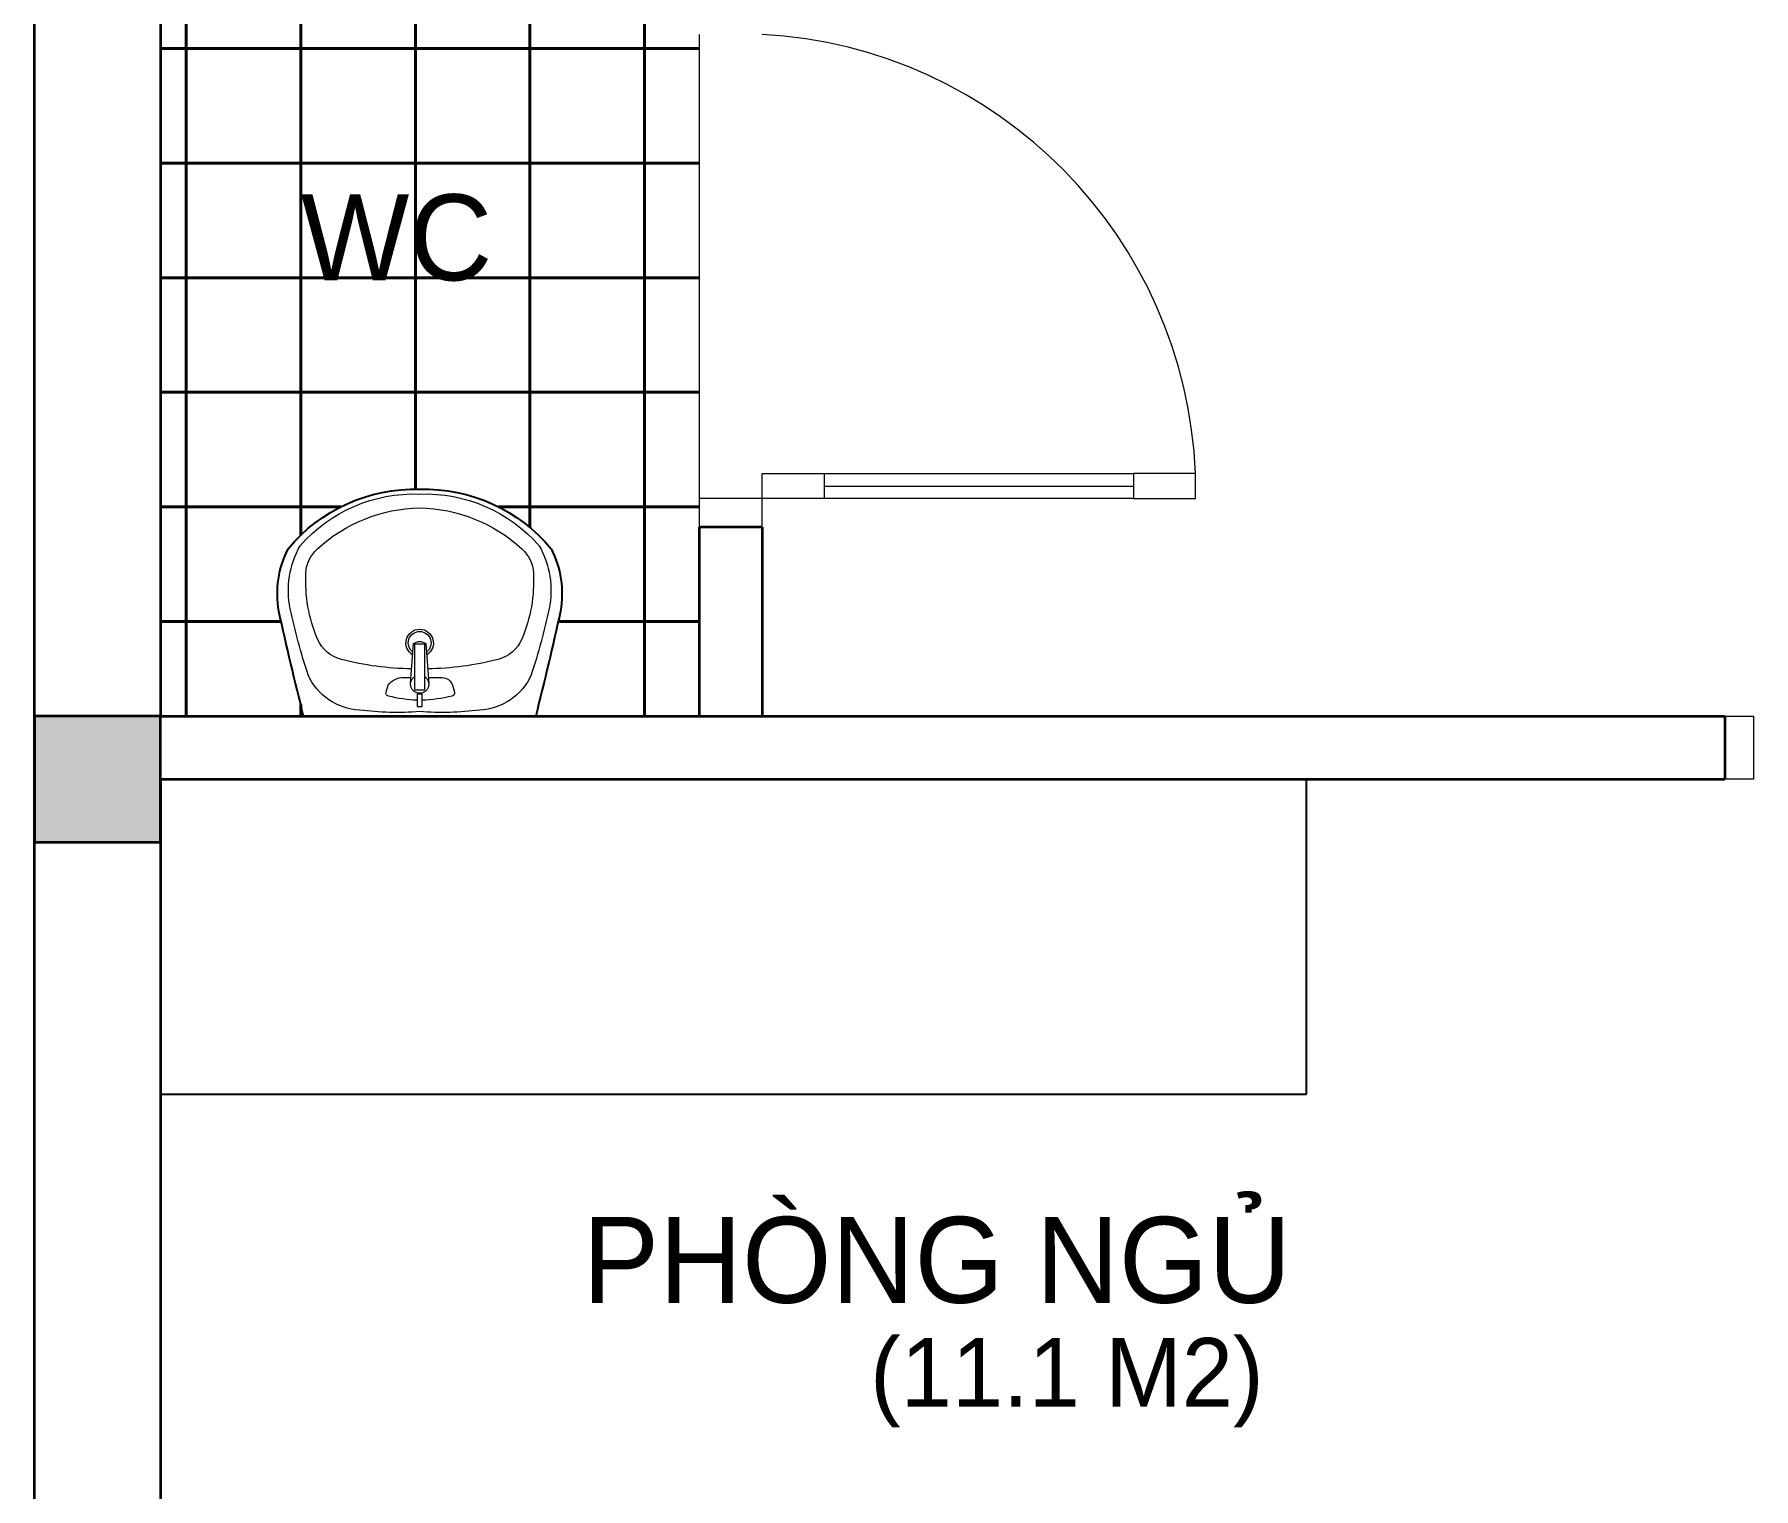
# Model space of a CAD drawing. Header units: millimetres. Extents: x -529782 to -142003, y -492574 to -273331.
# Drawn here: x -437588 to -434588, y -290376 to -287838 of the extents above; entities that cross this region are included whole.
import ezdxf

# ---------------------------------------------------------------- set-up
doc = ezdxf.new("R2010")
doc.units = ezdxf.units.MM
doc.header["$LTSCALE"] = 500
doc.header["$MEASUREMENT"] = 0
for name, color, linetype, lineweight in [('1.cat 30', 30, 'CONTINUOUS', 35), ('1.cot', 2, 'CONTINUOUS', 35), ('4.dim 08', 8, 'CONTINUOUS', 13), ('9.text \xad white', 7, 'CONTINUOUS', 15), ('CA.dim 08', 251, 'CONTINUOUS', 13), ('CA.noi that 15', 15, 'CONTINUOUS', 9), ('noithat', 15, 'CONTINUOUS', 9), ('RAT MANH', 250, 'CONTINUOUS', 40)]:
    doc.layers.add(name, color=color, linetype=linetype, lineweight=lineweight)
doc.layers.add('NTHT', color=5, linetype='CONTINUOUS')
doc.styles.add('CA.JSC1', font='')
doc.styles.get('CA.JSC1').set_extended_font_data('.VnAvantH')

# ---------------------------------------------------------------- blocks, each defined once
blk = doc.blocks.new('A$C1A9D127A')
at = {"layer": 'noithat', "color": 135, "linetype": 'Continuous'}
for p, q in [((49.99985728343017, 109.9998206971213), (-0.0001427165698260069, 109.9998206971213)), ((-0.0001427165698260069, 109.9998206971213), (-0.0001427165698260069, -0.000179302878677845)), ((49.99985728343017, -0.000179302878677845), (49.99985728343017, 109.9998206971213)), ((-0.0001427165698260069, -0.000179302878677845), (49.99985728343017, -0.000179302878677845))]:
    blk.add_line(p, q, dxfattribs=at)
blk = doc.blocks.new('A$C2BDB356E')
at = {"layer": 'noithat', "color": 135, "linetype": 'Continuous'}
for p, q in [((0.0007344302721321583, 599.9999563574092), (0.0007344302721321583, 699.9999563574092)), ((0.0007344302721321583, 699.9999563574092), (40.00073443027213, 699.9999563574092)), ((40.00073443027213, 699.9999563574092), (40.00073443027213, 599.9999563574092)), ((40.00073443027213, 599.9999563574092), (0.0007344302721321583, 599.9999563574092)), ((0.0007344302721321583, 99.99995635740925), (0.0007344302721321583, -4.364259075373411e-05)), ((40.00073443027213, 99.99995635740925), (0.0007344302721321583, 99.99995635740925)), ((40.00073443027213, -4.364259075373411e-05), (40.00073443027213, 99.99995635740925)), ((0.0007344302721321583, -4.364259075373411e-05), (40.00073443027213, -4.364259075373411e-05))]:
    blk.add_line(p, q, dxfattribs=at)
at = {"layer": 'noithat', "color": 8, "linetype": 'Continuous'}
for p, q in [((0.0007344302721321583, 99.99995635740925), (0.0007344302721321583, 599.9999563574092)), ((20.00073443027213, 599.9999563574092), (20.00073443027213, 99.99995635740925)), ((40.00073443027213, 599.9999563574092), (40.00073443027213, 99.99995635740925))]:
    blk.add_line(p, q, dxfattribs=at)
at = {"layer": 'noithat', "color": 1, "linetype": 'Continuous'}
blk.add_arc((10.18820847296689, 740.3098040898665), 740.9098847954065, 272.306074052381, 356.8812333185894, dxfattribs=at)
blk = doc.blocks.new('LB')
at = {"layer": 'CA.noi that 15'}
for points in [[(-225.0000000000036, 0, 0.00715951552299166), (-273, -203.4897723640211, 0.1619198315888996), (-254.9308359635256, -324.6108444543647, 0.2300763948304888), (-9.094947017729282e-13, -439.9999999999989, 0.2300763948304889), (254.9308359635243, -324.6108444543647, 0.161919831588894), (273, -203.4897723640211, 0.007159515522987385), (225.0000000000023, 0)], [(216.4925451009931, -80.28914582800644, 0.2857762006744261), (116.4577819525553, -11.7264805697082, 0.05324895662298185), (4.547473508864641e-13, -8.717014769758407, 0.0532489566229818), (-116.457781952558, -11.72648056970911, 0.2857762006744263), (-216.4925451009949, -80.28914582800644, 0.0261188910767663), (-251, -208.1482769904169, 0.1828913300787753), (-231.6265457520908, -330.4339747134914, 0.2264730495886041), (-1.364242052659392e-12, -430.638764293589, 0.226473049588604), (231.6265457520908, -330.4339747134914, 0.1828913300787497), (251, -208.1482769904173, 0.02611889107674409)]]:
    blk.add_lwpolyline(points, format="xyb", close=True, dxfattribs=at)
for points in [[(-4.642100318369557, -30.54651999733323, 0.05091970351097123), (-60.43249699888611, -38.67063978293299, 0.4550738400397396), (-65.25905792041067, -46.36225864447033), (-61.14037776060513, -59.97870053259294, 0.2425177632962802), (-30.74250099478513, -74.75794050045897), (-16.69255750458069, -74.75794050045806)], [(16.69255750457887, -74.75794050045806), (43.55986075457076, -74.75794050045806, 0.3305759068137352), (63.47080706874431, -59.97870053259339), (67.5894872285503, -46.36225864446942, 0.4550738400397397), (62.7629263070271, -38.67063978293254, 0.04891794026142181), (4.642100318368648, -30.54651999733323)], [(9.524471682713738, -76.50839315901612, 0.7450101492190555), (-9.094947017729282e-13, -44.10808223062713, 0.7450101492190555), (-9.524471682715102, -76.50839315901612)], [(-17.48431541254058, -63.21405958222567), (-12.16060777981193, -140.454138731086, 0.3498836296653924), (12.16060777980829, -140.454138731086), (17.48431541253922, -63.21405958222567)], [(-15.52406878799718, -91.65469060038981, 0.05992485428890888), (-151.8340918766921, -109.640883800061, 0.2338672628618872), (-198.0378745664975, -149.3845572819522, 0.11430768862143), (-220.4523989751093, -277.4139925811553, 0.1955244708288293), (-198.3823421961002, -324.234444566411, 0.1833533645565591), (-3.410605131648481e-13, -403.8053916709545, 0.183353364556559), (198.3823421960981, -324.2344445664113, 0.1955244708288292), (220.4523989751087, -277.4139925811545, 0.1143076886214278), (198.0378745664973, -149.3845572819565, 0.2338672628618896), (151.8340918766912, -109.6408838000611, 0.05992485428890924), (15.52406878799502, -91.6546906003897)]]:
    blk.add_lwpolyline(points, format="xyb", dxfattribs=at)
for points in [[(-4.642100318370467, -18.86351208096585), (4.642100318368648, -18.86351208096585), (4.642100318368193, -42.40247154831923), (-4.642100318370467, -42.40247154831923)], [(9.524471682713283, -50.33124167318238), (-9.524471682714648, -50.33124167318238), (-9.524471682714648, -140), (9.524471682713283, -140)]]:
    blk.add_lwpolyline(points, close=True, dxfattribs=at)
for radius, start, end in [(26.54878672550494, 120.8988147049389, 59.10118529506399), (22.12788702186934, 126.8903920545422, 53.10960794546185)]:
    blk.add_arc((-9.094947017729282e-13, -141.8663260221169), radius, start, end, dxfattribs=at)

msp = doc.modelspace()

# ---------------------------------------------------------------- hatches: boundary and pattern name
at = {"layer": '1.cot'}
msp.add_hatch(color=256, dxfattribs=at).paths.add_polyline_path([(-437368.2814957089, -289027.5207308844), (-437588.2814957089, -289027.5207308844), (-437588.2814957089, -289247.5207308844), (-437368.2814957089, -289247.5207308844)])
at = {"layer": 'RAT MANH'}
h = msp.add_hatch(dxfattribs=at)
h.set_pattern_fill('_USER', color=256, scale=200, angle=270, style=0, double=1, pattern_type=0)
h.set_pattern_definition([(270, (-145523.5924993914, 30737.63610605383), (200, -3.673940397442059e-14), []), (0, (-145523.5924993914, 30737.63610605383), (0, 200), [])])
h.paths.add_polyline_path([(-436428.281495709, -287787.5207308839), (-436428.281495709, -287367.5207308843), (-435843.5340209616, -287367.5207308843), (-436038.865719617, -286980.7639675467), (-436195.2967882006, -287059.7695577404), (-436068.281495709, -286922.5207308843), (-436068.281495709, -286849.4210416503), (-436097.6972718011, -286864.277494222), (-436318.281495709, -286427.5207308844), (-437368.2814957089, -286427.5207308845), (-437368.2814957089, -289027.5207308844), (-437118.4795062902, -289027.5207308844, -0.007159515531317983), (-437161.6795063373, -288844.3799355431, -0.09511499019545783), (-437160.5801728148, -288778.5446646145, -0.06579158468115663), (-437145.4172586573, -288735.3709708754, -0.2300763948304888), (-436915.9795062902, -288631.5207308843, -0.230076394830489), (-436686.5417539231, -288735.3709708754, -0.06757322257719921), (-436671.1292778981, -288779.7582760552, -0.09332549331439043), (-436670.2795062839, -288844.3799357758, -0.007159515522987384), (-436713.479506285, -289027.5207308845), (-436428.281495709, -289027.5207308845), (-436428.281495709, -288697.5207308845), (-436428.281495709, -288647.5207308845), (-436428.281495709, -287837.5207308839)])
h.paths.add_polyline_path([(-436799.3042349222, -287634.6309906757), (-436823.9059765458, -287654.450013324), (-436849.104994988, -287661.7695513356), (-436877.4316711483, -287667.6127478203), (-436896.9045957865, -287667.6127478203), (-436916.3775204246, -287667.6127478204), (-436944.7041965849, -287661.7695513357), (-436969.9032150271, -287654.4500133241), (-436994.5049566506, -287634.6309906758), (-437018.366669263, -287609.8389868683), (-437033.0508005522, -287576.7829898281), (-437044.0638946193, -287545.5634366211), (-437051.4059631978, -287517.0985451463), (-437056.0675938549, -287487.7270959123), (-437058.9045957865, -287427.5441903143), (-437058.9045957867, -287329.1370011918), (-437052.8161119572, -287280.3400570055), (-437047.9388803105, -287249.4353195278), (-437045.5002644867, -287235.6127478203), (-437084.9104883213, -287235.6127478204), (-437110.4678716813, -287219.7679952605), (-437123.2465574936, -287200.5902722446), (-437129.6359062674, -287172.8891158843), (-437133.1545957867, -287125.3627478202), (-437129.6359062674, -287077.8363797562), (-437123.2465574937, -287050.1352233961), (-437110.4678716811, -287030.9575003802), (-437084.9104883211, -287015.1127478203), (-436896.9045957865, -287015.1127478203), (-436708.898703252, -287015.1127478203), (-436683.3413198922, -287030.9575003804), (-436670.5626340796, -287050.1352233961), (-436664.1732853057, -287077.8363797565), (-436660.6545957867, -287125.3627478204), (-436664.1732853057, -287172.8891158841), (-436670.5626340795, -287200.5902722445), (-436683.3413198921, -287219.7679952605), (-436708.898703252, -287235.6127478203), (-436748.3089270864, -287235.6127478203), (-436745.8703112626, -287249.4353195282), (-436740.9930796162, -287280.3400570045), (-436734.9045957867, -287329.1370011917), (-436734.9045957865, -287427.5441903154), (-436737.7415977182, -287487.7270959124), (-436742.4032283755, -287517.0985451465), (-436749.7452969538, -287545.5634366202), (-436760.7583910206, -287576.7829898279), (-436775.4425223099, -287609.8389868683)], flags=16)
h.paths.add_polyline_path([(-436904.7955715407, -287667.5812577255), (-436912.3353476397, -287667.2460685751), (-436919.2848115686, -287666.4813389759), (-436925.5984205603, -287665.500321391), (-436932.2612672141, -287664.2344683796), (-436939.0595909327, -287662.7559881171), (-436946.1532881895, -287661.0494927788), (-436952.6055346465, -287659.3125439208), (-436958.9481770151, -287657.2618372987), (-436965.2162680583, -287654.7238436491), (-436971.3258469678, -287651.5846470649), (-436977.4912203575, -287647.6604919941), (-436983.6346149952, -287643.0919620228), (-436989.728903044, -287638.0136090043), (-436996.0188481069, -287632.3202068073), (-437002.0106169787, -287626.4889304861), (-437007.7632988568, -287620.3119708856), (-437013.1821695958, -287613.7005118646), (-437018.0300274512, -287606.751699009), (-437022.4134023916, -287599.230404262), (-437026.3426191257, -287591.374543827), (-437029.8762005992, -287583.397166462), (-437033.2260349799, -287575.1517216849), (-437036.2910139249, -287567.1424636813), (-437039.102328507, -287559.3291072883), (-437041.6841841427, -287551.6627383247), (-437044.0401653627, -287544.1462560387), (-437046.1657675783, -287536.8023833346), (-437048.0806192217, -287529.5620607685), (-437049.8010287036, -287522.3652307661), (-437051.3741900283, -287515.0063308376), (-437052.7429063857, -287507.6517451822), (-437053.961941737, -287499.6608220974), (-437055.0468843424, -287490.5501239187), (-437056.0105751774, -287479.8478322267), (-437056.641162088, -287470.4153965326), (-437057.0322906421, -287463.5688292788), (-437057.3889774986, -287456.1973984816), (-437057.7092453652, -287448.2866259766), (-437057.9911169513, -287439.8220335643), (-437058.2326149647, -287430.7891430957), (-437058.4317621145, -287421.1734763485), (-437058.5858522326, -287410.9915601859), (-437058.6892636448, -287400.3839413988), (-437058.7356458007, -287389.5221718298), (-437058.7186481496, -287378.5778032499), (-437058.6319201412, -287367.7223874948), (-437058.4691112247, -287357.127476379), (-437058.2238708495, -287346.9646217156), (-437057.8898484649, -287337.4053753129), (-437057.4633343418, -287328.5773420732), (-437056.9511820335, -287320.4323392028), (-437056.3628859172, -287312.8782370166), (-437055.7079403665, -287305.8229057981), (-437054.9958397573, -287299.1742158492), (-437054.2360784661, -287292.8400374768), (-437053.4381508663, -287286.7282409759), (-437052.2300372931, -287277.9859363615), (-437050.4704569234, -287266.0212228427), (-437048.6879360399, -287254.5558016713), (-437046.8717705295, -287243.5011644017), (-437046.4143458882, -287240.8702200318), (-437047.3260300807, -287246.2661516905), (-437048.2329198976, -287251.7862091474), (-437049.1326181305, -287257.416058459), (-437050.0227275856, -287263.1413657464), (-437050.9008510686, -287268.9477970996), (-437051.7645913819, -287274.8210186929), (-437052.611551332, -287280.7466966319), (-437053.4381508653, -287286.7282409742), (-437054.2360784659, -287292.8400374815), (-437054.9958397574, -287299.1742158512), (-437055.7079403668, -287305.8229057983), (-437056.3628859171, -287312.8782370157), (-437056.9511820336, -287320.4323392039), (-437057.4633343415, -287328.5773420726), (-437057.889848465, -287337.4053753153), (-437058.2238708495, -287346.9646217171), (-437058.4691112248, -287357.127476381), (-437058.6319201411, -287367.7223874883), (-437058.7186481497, -287378.5778032451), (-437058.7356458007, -287389.5221718288), (-437058.6892636447, -287400.3839414103), (-437058.5858522325, -287410.9915601932), (-437058.4317621146, -287421.1734763508), (-437058.2326149647, -287430.7891430884), (-437057.991116951, -287439.8220335671), (-437057.7092453652, -287448.2866259791), (-437057.388977499, -287456.1973984776), (-437057.0322906426, -287463.5688292786), (-437056.641162088, -287470.4153965381), (-437056.217569127, -287476.7515784281), (-437055.7634890511, -287482.591853139), (-437055.2802910181, -287487.9580204791), (-437054.7669116599, -287492.9011668196), (-437054.2216794727, -287497.479700166), (-437053.6429229551, -287501.752028516), (-437053.0289706033, -287505.7765598863), (-437052.3781509168, -287509.6117022769), (-437051.6887923927, -287513.3158636872), (-437050.9592235294, -287516.9474521314), (-437050.1877289479, -287520.5563327515), (-437049.3724177826, -287524.158199221), (-437048.5113552955, -287527.7602023573), (-437047.6026067376, -287531.3694929957), (-437046.6442373729, -287534.9932219494), (-437045.6343124612, -287538.6385400253), (-437044.5708972574, -287542.312598059), (-437043.4520570227, -287546.0225468553), (-437042.2761794674, -287549.7740465365), (-437041.0429421143, -287553.5667944262), (-437039.7523449436, -287557.3989971065), (-437038.4043879302, -287561.2688611986), (-437036.999071055, -287565.1745932956), (-437035.5363942899, -287569.1144000199), (-437034.0163576111, -287573.0864879689), (-437032.4389610045, -287577.089063736), (-437030.8024119432, -287581.1173449469), (-437029.0977479605, -287585.1545931708), (-437027.3142140841, -287589.1810809947), (-437025.4410553418, -287593.1770810069), (-437023.4675167674, -287597.1228657937), (-437021.3828433931, -287600.9987079291), (-437019.1762802487, -287604.7848800049), (-437016.8370723645, -287608.461654601), (-437014.3590038652, -287612.0136634991), (-437011.7540152525, -287615.4429752631), (-437009.0385861204, -287618.7560176473), (-437006.2291960635, -287621.9592184101), (-437003.3423246754, -287625.05900531), (-437000.3944515525, -287628.0618061061), (-436997.4020562847, -287630.9740485588), (-436994.381618473, -287633.8021604199), (-436991.3469175764, -287636.549048122), (-436988.3009325375, -287639.2035327914), (-436985.2439421734, -287641.7509142305), (-436982.1762252932, -287644.1764922306), (-436979.0980607102, -287646.4655665918), (-436976.0097272413, -287648.6034371107), (-436972.9115036929, -287650.5754035879), (-436969.8036688842, -287652.3667658179), (-436966.6856314615, -287653.9688618983), (-436963.5533194428, -287655.3971831069), (-436960.4017906703, -287656.6732590218), (-436957.2261029966, -287657.8186192185), (-436954.0213142727, -287658.8547932723), (-436950.7824823465, -287659.8033107607), (-436947.5046650682, -287660.6857012618), (-436944.1829202909, -287661.5234943492), (-436940.8170297562, -287662.3332098356), (-436937.4256707492, -287663.11132847), (-436934.0322444724, -287663.8493212425), (-436930.6601521245, -287664.5386591353), (-436927.3327948721, -287665.1708131402), (-436924.0735739223, -287665.7372542391), (-436920.9058904611, -287666.229453421), (-436917.8531456787, -287666.6388816722), (-436914.9319584805, -287666.960333562), (-436912.1318186687, -287667.201898), (-436909.4354337581, -287667.374987479), (-436906.825511263, -287667.4910144926), (-436904.2847586981, -287667.5613915336), (-436901.7958835858, -287667.5975310953), (-436899.3415934388, -287667.6108456706), (-436896.9045957669, -287667.6127477528), (-436894.4675981332, -287667.6108456706), (-436892.0133079809, -287667.5975310953), (-436889.5244328755, -287667.5613915337), (-436886.9836803122, -287667.4910144927), (-436884.373757817, -287667.374987479), (-436881.6773729068, -287667.201898), (-436878.8772330941, -287666.9603335618), (-436875.9560458993, -287666.6388816723), (-436872.9033011124, -287666.2294534214), (-436869.7356176488, -287665.7372542396), (-436866.4763966958, -287665.1708131396), (-436863.149039446, -287664.5386591339), (-436859.7769470946, -287663.8493212409), (-436856.3835208201, -287663.1113284695), (-436852.9921618116, -287662.3332098318), (-436849.6262712796, -287661.5234943469), (-436846.3045265056, -287660.6857012619), (-436843.0267092242, -287659.8033107613), (-436839.7878773003, -287658.8547932729), (-436836.5830885757, -287657.8186192182), (-436833.4074009022, -287656.6732590213), (-436830.2558721304, -287655.3971831073), (-436827.1235601113, -287653.9688618988), (-436824.00552269, -287652.3667658188), (-436820.8976878798, -287650.5754035874), (-436817.7994643329, -287648.6034371108), (-436814.7111308635, -287646.4655665919), (-436811.6329662819, -287644.1764922315), (-436808.5652493999, -287641.7509142297), (-436805.5082590352, -287639.2035327939), (-436802.4622739964, -287636.549048121), (-436799.4275731015, -287633.8021604192), (-436796.4071352867, -287630.9740485562), (-436793.4147400203, -287628.0618061061), (-436790.4668668969, -287625.0590053102), (-436787.5799955096, -287621.9592184096), (-436784.7706054525, -287618.756017646), (-436782.0551763207, -287615.4429752621), (-436779.4501877084, -287612.0136635001), (-436776.9721192099, -287608.4616546017), (-436774.6329113254, -287604.7848800048), (-436772.4263481799, -287600.9987079289), (-436770.3416748061, -287597.1228657933), (-436768.3681362316, -287593.1770810097), (-436766.4949774898, -287589.1810809946), (-436764.7114436124, -287585.1545931689), (-436763.0067796294, -287581.1173449457), (-436761.370230571, -287577.0890637427), (-436759.7928339604, -287573.0864879673), (-436758.2727972869, -287569.1144000272), (-436756.8101205184, -287565.1745932992), (-436755.404803641, -287561.268861198), (-436754.0568466276, -287557.3989971051), (-436752.7662494579, -287553.5667944273), (-436751.5330121056, -287549.7740465426), (-436750.3571345487, -287546.0225468519), (-436749.2382943143, -287542.3125980563), (-436748.1748791111, -287538.6385400229), (-436747.1649541976, -287534.9932219409), (-436746.2065848348, -287531.3694929976), (-436745.2978362777, -287527.7602023615), (-436744.4367737895, -287524.1581992194), (-436743.6214626245, -287520.556332748), (-436742.8499680437, -287516.9474521291), (-436742.1203991801, -287513.3158636904), (-436741.4310406556, -287509.6117022792), (-436740.7802209691, -287505.7765598873), (-436740.1662686187, -287501.7520285189), (-436739.5875121006, -287497.4797001656), (-436739.0422799135, -287492.9011668199), (-436738.5289005548, -287487.9580204798), (-436738.0457025224, -287482.5918531399), (-436737.5916224457, -287476.751578423), (-436737.1680294853, -287470.4153965365), (-436736.7769009304, -287463.5688292792), (-436736.4202140744, -287456.1973984889), (-436736.0999462077, -287448.2866259768), (-436735.8180746215, -287439.8220335664), (-436735.5765766083, -287430.7891430786), (-436735.3774294585, -287421.1734763496), (-436735.2233393404, -287410.9915601859), (-436735.1199279282, -287400.3839413997), (-436735.0735457723, -287389.5221718222), (-436735.0905434233, -287378.5778032445), (-436735.1772714317, -287367.722387491), (-436735.3400803483, -287357.1274763803), (-436735.5853207236, -287346.9646217164), (-436735.9193431077, -287337.4053753144), (-436736.3458572314, -287328.5773420737), (-436736.8580095388, -287320.4323392075), (-436737.446305656, -287312.8782370108), (-436738.1012512061, -287305.8229058003), (-436738.8133518156, -287299.1742158493), (-436739.5731131082, -287292.8400374707), (-436740.3710407077, -287286.7282409758), (-436741.1976402381, -287280.746696652), (-436742.0446001918, -287274.8210187114), (-436742.9083405051, -287268.9477971012), (-436743.7864639866, -287263.1413657418), (-436744.6765734434, -287257.4160584516), (-436745.5762716781, -287251.7862091293), (-436746.9374210557, -287243.5011643289), (-436747.3948456911, -287240.8702199904), (-436746.0263358362, -287248.9699388593), (-436744.2245864906, -287260.2443605926), (-436742.4661051991, -287271.8719974087), (-436741.197640237, -287280.7466966544), (-436740.3710407065, -287286.7282409758), (-436739.5731131081, -287292.8400374748), (-436738.8133518161, -287299.1742158466), (-436738.1012512067, -287305.8229057944), (-436737.4463056566, -287312.8782370083), (-436736.8580095388, -287320.4323392068), (-436736.3458572314, -287328.5773420734), (-436735.9193431078, -287337.4053753171), (-436735.5853207235, -287346.9646217189), (-436735.3400803483, -287357.1274763831), (-436735.1772714317, -287367.7223874912), (-436735.0905434233, -287378.5778032501), (-436735.0735457722, -287389.5221718213), (-436735.1199279281, -287400.3839414088), (-436735.2233393405, -287410.9915601882), (-436735.3774294584, -287421.1734763489), (-436735.5765766085, -287430.7891430912), (-436735.8180746215, -287439.8220335619), (-436736.0999462075, -287448.2866259697), (-436736.4202140745, -287456.1973984904), (-436736.7769009306, -287463.5688292789), (-436737.1680294852, -287470.4153965371), (-436737.7986163954, -287479.8478322268), (-436738.7623072302, -287490.5501239121), (-436739.847249836, -287499.6608221004), (-436741.0662851868, -287507.6517451765), (-436742.4350015462, -287515.0063308482), (-436744.0081628697, -287522.3652307646), (-436745.7285723497, -287529.5620607649), (-436747.6434239933, -287536.8023833295), (-436749.7690262125, -287544.1462560487), (-436752.1250074301, -287551.6627383235), (-436754.7068630649, -287559.3291072855), (-436757.518177647, -287567.1424636803), (-436760.583156597, -287575.1517216968), (-436763.9329909759, -287583.3971664669), (-436767.4665724488, -287591.3745438295), (-436771.3957891808, -287599.2304042607), (-436775.7791641217, -287606.7516990091), (-436780.6270219762, -287613.7005118635), (-436786.0458927163, -287620.3119708864), (-436791.7985745947, -287626.4889304864), (-436797.7903434675, -287632.3202068087), (-436804.0802885339, -287638.0136090084), (-436810.1745765778, -287643.0919620214), (-436816.3179712157, -287647.6604919949), (-436822.4833446053, -287651.5846470645), (-436828.5929235136, -287654.7238436488), (-436834.8610145577, -287657.2618372989), (-436841.2036569287, -287659.3125439213), (-436847.6559033788, -287661.049492777), (-436854.7496006355, -287662.7559881163), (-436861.5479243608, -287664.23446838), (-436868.2107710131, -287665.5003213908), (-436876.0216380929, -287666.7139850767), (-436884.1041607413, -287667.4112538461), (-436890.5407338975, -287667.5895423501), (-436896.9045957976, -287667.6240664338)], flags=16)
h.paths.add_polyline_path([(-436778.6874038548, -287261.3325525015), (-436778.6910396631, -287261.312284723), (-436778.6898502638, -287261.3233429636)], flags=16)
h.paths.add_polyline_path([(-436848.8945499262, -287614.9694962496), (-436855.706540849, -287620.3505682721), (-436862.3808615124, -287624.3429120472), (-436868.9132500393, -287627.1789079942), (-436875.3203936426, -287629.1563079963), (-436882.1420004502, -287630.6990694385), (-436888.5366547393, -287631.7553198201), (-436894.863716119, -287632.2858616262), (-436901.0441647685, -287632.1755405805), (-436907.3876729993, -287631.4565699277), (-436914.025087872, -287630.2120621081), (-436920.6061568861, -287628.575338562), (-436927.0639536843, -287626.3421011869), (-436933.6304124132, -287623.1571966961), (-436940.3601062599, -287618.7207169877), (-436946.0239305131, -287613.8528194212), (-436950.5926303385, -287609.2536916489), (-436955.2426296578, -287603.8855946319), (-436959.8910600576, -287597.9244317701), (-436964.4749750473, -287591.5380754162), (-436969.0994569172, -287584.6478707045), (-436973.3793378439, -287577.8221057644), (-436977.3816255617, -287570.7647276982), (-436981.0353735278, -287563.3657215569), (-436984.1855774994, -287555.7010652362), (-436986.9016904268, -287547.4904812615), (-436989.2377992958, -287538.8853442259), (-436991.2808957166, -287530.0113369009), (-436993.2406431837, -287520.4203578284), (-436995.0215037987, -287510.8913424284), (-436996.6510773335, -287501.0843385885), (-436998.121760826, -287490.7714908048), (-436999.3888013774, -287479.9819270263), (-437000.4699225349, -287468.4280361584), (-437001.3484944075, -287456.5903946097), (-437002.0209055324, -287444.8916279142), (-437002.4919401943, -287433.5974287466), (-437002.7415760875, -287423.2467570625), (-437002.7533391655, -287413.4804753999), (-437002.5018744098, -287404.0677264915), (-437001.9611650915, -287394.8035297027), (-437001.1101372149, -287385.5412325883), (-436999.9493919837, -287376.3898261168), (-436998.4792328217, -287367.4423717647), (-436996.6920390749, -287358.7518496687), (-436994.5907715883, -287350.474595082), (-436992.1178304335, -287342.5960210859), (-436989.2195959864, -287335.1342828955), (-436985.8818397826, -287328.1932062629), (-436982.033596489, -287321.6557149665), (-436977.819916739, -287315.6294395584), (-436973.3784103359, -287310.1815643532), (-436968.7916487191, -287305.3151150641), (-436963.0613493892, -287300.1100819655), (-436955.7422089917, -287295.1659683628), (-436948.7680285274, -287291.8529573801), (-436942.5725572743, -287289.5493405624), (-436935.9665126347, -287287.6373183115), (-436929.1289298208, -287286.1450749914), (-436922.3393951402, -287285.1147787449), (-436915.5859010619, -287284.5062290687), (-436908.9114608573, -287284.2152059535), (-436902.5017014926, -287284.1277399898), (-436894.3863983988, -287284.121899695), (-436888.1694520899, -287284.1531971888), (-436881.5753502288, -287284.3280677362), (-436874.84821353, -287284.7641699616), (-436868.1124085211, -287285.5680734137), (-436861.2434133065, -287286.8370845977), (-436854.4998368862, -287288.5424976462), (-436848.0747827266, -287290.6545651937), (-436840.708194912, -287293.7493176212), (-436833.1036769945, -287298.3382601514), (-436827.294501223, -287303.1575708612), (-436822.7073212815, -287307.6787162243), (-436818.1895737806, -287312.8299777547), (-436813.845933731, -287318.5734979328), (-436809.7943028798, -287324.8696623562), (-436806.2071014605, -287331.5845951805), (-436803.0840998277, -287338.8113939121), (-436800.4049452998, -287346.4848624514), (-436798.1253554446, -287354.5618676994), (-436796.1826349644, -287363.0647599169), (-436794.5562063486, -287371.884956942), (-436793.2407463483, -287380.9456844717), (-436792.2347310187, -287390.1651664305), (-436791.5398077705, -287399.4317410962), (-436791.14705996, -287408.7425376265), (-436791.0304549321, -287418.3068379207), (-436791.1640638346, -287428.3251054549), (-436791.5279813109, -287439.1851261593), (-436792.0987035475, -287450.6994435748), (-436792.8742288775, -287462.5160310994), (-436793.8557961053, -287474.2781872654), (-436795.0241593851, -287485.4181945488), (-436796.4012279056, -287495.9988711687), (-436797.9547393295, -287506.0434185138), (-436799.6534326308, -287515.6428372446), (-436801.568346078, -287525.4224940147), (-436803.5189329085, -287534.4741409232), (-436805.696896447, -287543.2282454714), (-436808.2156309764, -287551.661608599), (-436811.1203799323, -287559.5448816728), (-436814.5511199833, -287567.1122311931), (-436818.3912500839, -287574.3319657817), (-436822.5302450579, -287581.2421357006), (-436827.0484215071, -287588.1845288699), (-436831.6148863146, -287594.7747310114), (-436836.2375052965, -287600.9678336541), (-436840.898856434, -287606.6583741683), (-436845.4911280212, -287611.6307220183), (-436851.1784061306, -287616.9297107632), (-436857.9507157016, -287621.8273173794), (-436864.5655223206, -287625.3993598153), (-436871.0663012292, -287627.9197082035), (-436877.4565122403, -287629.6848063352), (-436884.3056333559, -287631.1053903599), (-436890.6510810273, -287631.9966293193), (-436896.9045957866, -287632.321901413), (-436903.1581105443, -287631.9966293193), (-436909.5035582163, -287631.1053903601), (-436916.3526793343, -287629.6848063345), (-436922.7428903419, -287627.9197082039), (-436929.2436692512, -287625.3993598158), (-436935.8584758712, -287621.8273173795), (-436942.6307854419, -287616.9297107639), (-436948.318063552, -287611.6307220177), (-436952.9103351373, -287606.6583741701), (-436957.5716862757, -287600.9678336539), (-436962.1943052529, -287594.7747310185), (-436966.7607700651, -287588.1845288706), (-436971.2789465128, -287581.242135705), (-436975.4179414911, -287574.3319657773), (-436979.2580715893, -287567.1122311953), (-436982.688811642, -287559.5448816693), (-436985.5935605971, -287551.6616085977), (-436988.1122951255, -287543.2282454718), (-436990.2902586645, -287534.4741409223), (-436992.2408454932, -287525.4224940213), (-436994.1557589429, -287515.6428372434), (-436995.8544522441, -287506.0434185064), (-436997.4079636672, -287495.9988711698), (-436998.7850321879, -287485.4181945471), (-436999.9533954681, -287474.2781872664), (-437000.9349626961, -287462.51603109), (-437001.7104880253, -287450.6994435747), (-437002.2812102623, -287439.1851261629), (-437002.6451277382, -287428.3251054534), (-437002.7787366409, -287418.3068379209), (-437002.6621316129, -287408.7425376248), (-437002.2693838026, -287399.431741097), (-437001.5744605542, -287390.1651664301), (-437000.5684452245, -287380.9456844713), (-436999.2529852249, -287371.8849569447), (-436997.6265566084, -287363.0647599155), (-436995.6838361282, -287354.5618676995), (-436993.4042462732, -287346.4848624506), (-436990.7250917454, -287338.8113939129), (-436987.6020901123, -287331.5845951798), (-436984.0148886936, -287324.8696623571), (-436979.9632578416, -287318.5734979322), (-436975.6196177937, -287312.8299777568), (-436971.1018702921, -287307.6787162244), (-436966.5146903506, -287303.1575708613), (-436960.7055145786, -287298.3382601511), (-436953.1009966618, -287293.7493176219), (-436945.7344088471, -287290.6545651938), (-436939.3093546864, -287288.542497646), (-436932.565778265, -287286.8370845973), (-436925.6967830503, -287285.5680734137), (-436918.9609780436, -287284.7641699616), (-436912.2338413459, -287284.3280677364), (-436905.6397394844, -287284.1531971887), (-436899.422793173, -287284.1218996951), (-436891.3074900758, -287284.1277399899), (-436884.8977307176, -287284.2152059535), (-436878.2232905109, -287284.5062290687), (-436871.4697964328, -287285.1147787449), (-436864.6802617534, -287286.1450749913), (-436857.8426789394, -287287.6373183111), (-436851.2366342996, -287289.5493405623), (-436845.0411630461, -287291.8529573798), (-436838.0669825811, -287295.1659683629), (-436830.7478421837, -287300.1100819656), (-436825.0175428542, -287305.3151150646), (-436820.4307812376, -287310.1815643521), (-436815.9892748337, -287315.6294395592), (-436811.775595084, -287321.6557149668), (-436807.9273517908, -287328.1932062622), (-436804.5895955869, -287335.1342828962), (-436801.6913611402, -287342.5960210827), (-436799.2184199844, -287350.4745950832), (-436797.1171524982, -287358.7518496691), (-436795.3299587519, -287367.4423717599), (-436793.8597995896, -287376.3898261155), (-436792.6990543578, -287385.5412325888), (-436791.8480264816, -287394.8035297004), (-436791.307317163, -287404.0677264938), (-436791.0558524075, -287413.4804754001), (-436791.0676154853, -287423.2467570598), (-436791.3172513787, -287433.5974287498), (-436791.7882860408, -287444.8916279167), (-436792.460697165, -287456.5903946041), (-436793.3392690381, -287468.428036162), (-436794.4203901963, -287479.9819270325), (-436795.6874307472, -287490.7714908087), (-436797.1581142396, -287501.084338589), (-436798.7876877758, -287510.8913424389), (-436800.568548392, -287520.4203578394), (-436802.5282958566, -287530.011336898), (-436804.5713922767, -287538.8853442247), (-436806.9075011461, -287547.4904812621), (-436809.6236140743, -287555.7010652375), (-436812.7738180457, -287563.3657215582), (-436816.427566011, -287570.7647276982), (-436820.4298537371, -287577.8221057786), (-436824.7097346617, -287584.647870711), (-436829.3342165294, -287591.5380754201), (-436833.9181315125, -287597.924431766), (-436838.5665619164, -287603.8855946347), (-436843.216561236, -287609.2536916494)], flags=16)
h.paths.add_polyline_path([(-436896.9045957865, -287396.3049802507, -1), (-436896.9045957865, -287320.242622017, -1)], flags=0)

# ---------------------------------------------------------------- linework, layer by layer
at = {"layer": '1.cat 30'}
for p, q in [((-436428.281495709, -288697.5207308845), (-436428.281495709, -289027.5207308845)), ((-436318.281495709, -288697.5207308845), (-436428.281495709, -288697.5207308845)), ((-436318.281495709, -288697.5207308845), (-436428.281495709, -288697.5207308845)), ((-436318.281495709, -288697.5207308845), (-436318.281495709, -289027.5207308845)), ((-437368.2814957089, -289027.5207308845), (-434638.281495709, -289027.5207308844)), ((-434638.281495709, -289027.5207308843), (-434638.281495709, -289137.5207308842)), ((-437368.2814957089, -289137.5207308845), (-434638.281495709, -289137.5207308845))]:
    msp.add_line(p, q, dxfattribs=at)
for points in [[(-432388.2814957089, -292107.5207308844), (-427688.2814957089, -292107.5207308844), (-427688.2814957088, -286207.5207308845), (-427468.2814957088, -286207.5207308845), (-427468.2814957089, -292327.5207308844), (-437588.2814957089, -292327.5207308844), (-437588.2814957089, -282527.5207308844), (-436478.2814957089, -282527.5207308844), (-436478.2814957089, -282527.5207308844), (-435423.2814957089, -282527.5207308844)], [(-435423.2814957089, -282747.5207308844), (-435749.032758577, -282747.5207308844), (-437368.2814957089, -282747.5207308844), (-437368.2814957089, -289027.5207308845)], [(-437368.2814957089, -289137.5207308845), (-437368.2814957089, -292107.5207308844), (-433618.2814957091, -292107.5207308844)]]:
    msp.add_lwpolyline(points, dxfattribs=at)
at = {"layer": '1.cot'}
msp.add_lwpolyline([(-437588.2814957089, -289247.5207308844), (-437368.2814957089, -289247.5207308844), (-437368.2814957089, -289027.5207308844), (-437588.2814957089, -289027.5207308844)], close=True, dxfattribs=at)
at = {"layer": '4.dim 08'}
for p, q in [((-437588.2814957089, -292327.5207308844), (-437588.2814957089, -282527.5207308844)), ((-437588.2814957089, -289027.5207308844), (-437368.2814957089, -289027.5207308845)), ((-437588.2814957089, -289027.5207308844), (-437368.2814957089, -289027.5207308845))]:
    msp.add_line(p, q, dxfattribs=at)
at = {"layer": 'CA.dim 08'}
msp.add_line((-436428.281495709, -287837.5207308839), (-436428.281495709, -288647.5207308845), dxfattribs=at)
at = {"layer": 'NTHT'}
for p, q in [((-435368.2814956866, -289687.5207308845), (-435368.2814956866, -289137.5207308845)), ((-437368.2814957089, -289687.5207308845), (-435368.2814956866, -289687.5207308845))]:
    msp.add_line(p, q, dxfattribs=at)
at = {"layer": 'NTHT', "color": 8}
msp.add_lwpolyline([(-437118.4795062902, -289027.5207308843, -0.00715951552299166), (-437161.6795062901, -288844.3799357567, -0.1619198315888996), (-437145.4172586573, -288735.3709708754, -0.2300763948304888), (-436915.9795062902, -288631.5207308843, -0.230076394830489), (-436686.5417539231, -288735.3709708754, -0.1619198315888941), (-436670.2795062901, -288844.3799357567, -0.007159515522987383), (-436713.4795062902, -289027.5207308843)], format="xyb", close=True, dxfattribs=at)

# ---------------------------------------------------------------- block references
at = {"layer": 'noithat', "xscale": 1.07999999995809, "yscale": 1.07999999995809, "zscale": 1.079999999984008, "rotation": 90}
msp.add_blockref('A$C2BDB356E', (-435562.2815428542, -288647.5215240691), dxfattribs=at)
at = {"layer": 'noithat', "rotation": 90}
msp.add_blockref('A$C1A9D127A', (-436318.2816750119, -288697.5205881679), dxfattribs=at)
at = {"layer": 'noithat', "xscale": -1}
msp.add_blockref('A$C1A9D127A', (-434588.2816384255, -289137.5205515814), dxfattribs=at)
at = {"layer": 'NTHT', "extrusion": (0, 0, -1), "xscale": 0.9000000000232831, "yscale": 0.8999999999068677, "zscale": -0.9, "rotation": 180}
msp.add_blockref('LB', (436915.9795062903, -289027.5207308845), dxfattribs=at)

# ---------------------------------------------------------------- texts
at = {"layer": '9.text \xad white', "style": 'CA.JSC1'}
for s, height, p in [('wc', 150, (-437123.4309215629, -288266.8720481354)), ('phßng ngñ', 150, (-436631.9914887142, -290051.7997989988)), ('(11.1 M2)', 120, (-436129.9667064596, -290233.1611325944))]:
    msp.add_text(s, height=height, dxfattribs=at).set_placement(p)

doc.saveas('drawing.dxf')
